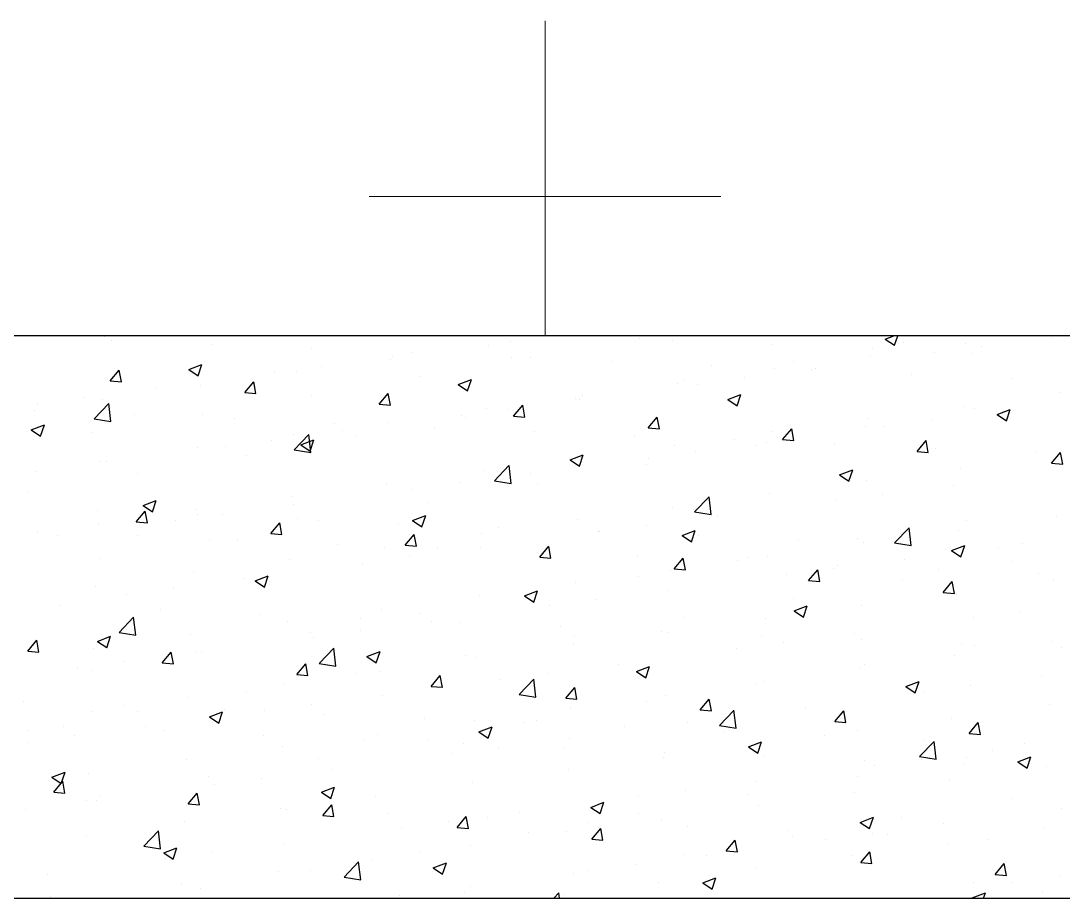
# Model space of a CAD drawing. Header units: millimetres. Extents: x 331487 to 517269, y 198509 to 399936.
# Drawn here: x 394224 to 394780, y 372344 to 372812 of the extents above; entities that cross this region are included whole.
import ezdxf

# ---------------------------------------------------------------- set-up
doc = ezdxf.new("R2010")
doc.units = ezdxf.units.MM
doc.header["$MEASUREMENT"] = 0
doc.layers.add('BEAM', color=1, linetype='Continuous', lineweight=5)
doc.layers.add('COLUMN', color=6, linetype='Continuous')

msp = doc.modelspace()

# ---------------------------------------------------------------- linework, layer by layer
at = {"layer": 'BEAM', "color": 253, "linetype": 'Continuous', "ltscale": 750}
for p, q in [((394503.55, 372644.03), (394503.55, 372811.99)), ((394409.8, 372718.24), (394597.3, 372718.24))]:
    msp.add_line(p, q, dxfattribs=at)
at = {"layer": 'COLUMN'}
for p, q in [((396120.13, 372644.03), (393590.13, 372644.03)), ((393590.13, 372344.03), (396120.13, 372344.03))]:
    msp.add_line(p, q, dxfattribs=at)
at = {"layer": 'COLUMN', "color": 2, "linetype": 'Continuous'}
for p, q in [((394268.79, 372643.51), (394268.79, 372643.51)), ((394272.06, 372641.63), (394272.06, 372641.63)), ((394485.23, 372641.07), (394485.23, 372641.07)), ((394517.89, 372643.79), (394517.89, 372643.79)), ((394553.88, 372642.32), (394553.88, 372642.32)), ((394571.27, 372641.53), (394571.27, 372641.53)), ((394684.97, 372642.27), (394689.56, 372644.03)), ((394684.97, 372642.27), (394689.94, 372638.91)), ((394689.94, 372638.91), (394691.66, 372644.03)), ((394694.47, 372640.39), (394694.47, 372640.39)), ((394773.95, 372643.1), (394773.95, 372643.1)), ((394325.45, 372639.38), (394325.45, 372639.38)), ((394378.83, 372637.12), (394378.83, 372637.12)), ((394432.21, 372634.86), (394432.21, 372634.86)), ((394473.31, 372638.66), (394473.31, 372638.66)), ((394624.65, 372639.28), (394624.65, 372639.28)), ((394678.04, 372637.02), (394678.04, 372637.02)), ((394711.05, 372634.82), (394711.05, 372634.82)), ((394727.74, 372639.75), (394727.74, 372639.75)), ((394731.42, 372634.76), (394731.42, 372634.76)), ((394736.08, 372638.12), (394736.08, 372638.12)), ((394421.37, 372631.16), (394421.37, 372631.16)), ((394422.07, 372632.76), (394422.07, 372632.76)), ((394485.59, 372632.61), (394485.59, 372632.61)), ((394495.56, 372632.31), (394495.56, 372632.31)), ((394538.98, 372630.35), (394538.98, 372630.35)), ((394636.16, 372630.38), (394636.16, 372630.38)), ((394677.23, 372633.35), (394677.23, 372633.35)), ((394271.61, 372620), (394276.43, 372625.74)), ((394277.59, 372619.47), (394276.43, 372625.74)), ((394313.52, 372626.03), (394320.52, 372628.72)), ((394313.52, 372626.03), (394318.49, 372622.68)), ((394318.49, 372622.67), (394320.52, 372628.72)), ((394359.17, 372624.47), (394359.17, 372624.47)), ((394370.86, 372624.76), (394370.86, 372624.76)), ((394384.2, 372627.77), (394384.2, 372627.77)), ((394592.36, 372628.1), (394592.36, 372628.1)), ((394625.88, 372626.31), (394625.88, 372626.31)), ((394645.74, 372625.84), (394645.74, 372625.84)), ((394647.89, 372626.51), (394647.89, 372626.51)), ((394699.12, 372623.59), (394699.12, 372623.59)), ((394271.61, 372620), (394277.59, 372619.47)), ((394343.34, 372613.72), (394348.16, 372619.47)), ((394349.31, 372613.19), (394348.16, 372619.46)), ((394437.24, 372622.3), (394437.24, 372622.3)), ((394457.23, 372618.02), (394464.23, 372620.71)), ((394457.23, 372618.02), (394462.21, 372614.67)), ((394462.2, 372614.67), (394464.23, 372620.71)), ((394573.94, 372618.81), (394573.94, 372618.81)), ((394577.84, 372620.37), (394577.84, 372620.37)), ((394584.98, 372618.23), (394584.98, 372618.23)), ((394610.02, 372621.52), (394610.02, 372621.52)), ((394752.5, 372621.33), (394752.5, 372621.33)), ((394296.01, 372616.16), (394296.01, 372616.16)), ((394319.51, 372617.72), (394319.51, 372617.72)), ((394343.34, 372613.72), (394349.31, 372613.2)), ((394378.92, 372612.29), (394378.92, 372612.29)), ((394415.06, 372607.45), (394419.88, 372613.19)), ((394421.04, 372606.92), (394419.88, 372613.19)), ((394523.43, 372612.41), (394523.43, 372612.41)), ((394600.95, 372610.01), (394607.95, 372612.7)), ((394605.92, 372606.66), (394607.94, 372612.7)), ((394778.46, 372613.96), (394778.46, 372613.96)), ((394233.1, 372607.88), (394233.1, 372607.88)), ((394258.14, 372611.17), (394258.14, 372611.17)), ((394263.07, 372599.71), (394270.86, 372607.83)), ((394267.57, 372610.22), (394267.57, 372610.22)), ((394271.97, 372598.34), (394270.86, 372607.84)), ((394415.06, 372607.45), (394421.04, 372606.92)), ((394486.79, 372601.17), (394491.61, 372606.92)), ((394492.76, 372600.64), (394491.61, 372606.91)), ((394519.52, 372610.36), (394519.52, 372610.36)), ((394521.83, 372609.91), (394521.83, 372609.91)), ((394600.95, 372610.01), (394605.92, 372606.66)), ((394231.08, 372604.23), (394231.08, 372604.23)), ((394284.47, 372601.98), (394284.47, 372601.98)), ((394320.6, 372602.28), (394320.6, 372602.28)), ((394458.92, 372601.63), (394458.92, 372601.63)), ((394472.09, 372605.37), (394472.09, 372605.37)), ((394483.96, 372604.93), (394483.96, 372604.93)), ((394486.79, 372601.17), (394492.77, 372600.65)), ((394726.52, 372606.46), (394726.52, 372606.46)), ((394732.67, 372605.39), (394732.67, 372605.39)), ((394744.66, 372602), (394751.66, 372604.69)), ((394744.66, 372602), (394749.63, 372598.65)), ((394747.65, 372603.66), (394747.65, 372603.66)), ((394749.63, 372598.65), (394751.66, 372604.69)), ((394229.5, 372593.78), (394236.5, 372596.47)), ((394234.47, 372590.42), (394236.5, 372596.46)), ((394263.07, 372599.72), (394271.97, 372598.34)), ((394337.85, 372599.72), (394337.85, 372599.72)), ((394391.23, 372597.47), (394391.23, 372597.47)), ((394420.15, 372597.87), (394420.15, 372597.87)), ((394461.2, 372600.35), (394461.2, 372600.35)), ((394558.51, 372594.9), (394563.34, 372600.64)), ((394564.49, 372594.37), (394563.33, 372600.64)), ((394676.01, 372600.06), (394676.01, 372600.06)), ((394709.77, 372598.68), (394709.77, 372598.68)), ((394229.5, 372593.78), (394234.47, 372590.42)), ((394262.28, 372592.27), (394262.28, 372592.27)), ((394369.64, 372591.47), (394369.64, 372591.47)), ((394369.79, 372583.16), (394377.58, 372591.28)), ((394378.69, 372581.79), (394377.59, 372591.28)), ((394395.77, 372593.31), (394395.77, 372593.31)), ((394402.88, 372590.34), (394402.88, 372590.34)), ((394444.61, 372595.21), (394444.61, 372595.21)), ((394498, 372592.96), (394498, 372592.96)), ((394551.38, 372590.7), (394551.38, 372590.7)), ((394558.52, 372594.9), (394564.49, 372594.37)), ((394624.67, 372593.02), (394624.67, 372593.02)), ((394630.24, 372588.62), (394635.06, 372594.37)), ((394636.22, 372588.09), (394635.06, 372594.36)), ((394674.35, 372595.38), (394674.35, 372595.38)), ((394684.74, 372595.38), (394684.74, 372595.38)), ((394318.3, 372584.43), (394318.3, 372584.43)), ((394332.86, 372585.03), (394332.86, 372585.03)), ((394357.89, 372588.33), (394357.89, 372588.33)), ((394373.21, 372585.77), (394380.21, 372588.46)), ((394373.21, 372585.77), (394378.18, 372582.41)), ((394378.18, 372582.41), (394380.21, 372588.45)), ((394572.73, 372585.52), (394572.73, 372585.52)), ((394604.76, 372588.44), (394604.76, 372588.44)), ((394616.03, 372585.37), (394616.03, 372585.37)), ((394621.58, 372587.07), (394621.58, 372587.07)), ((394630.24, 372588.62), (394636.22, 372588.1)), ((394658.14, 372586.19), (394658.14, 372586.19)), ((394701.97, 372582.35), (394706.79, 372588.09)), ((394707.94, 372581.82), (394706.79, 372588.09)), ((394344.56, 372580.32), (394344.56, 372580.32)), ((394369.8, 372583.17), (394378.69, 372581.79)), ((394516.92, 372577.76), (394523.93, 372580.45)), ((394521.89, 372574.4), (394523.92, 372580.45)), ((394522.22, 372579.12), (394522.22, 372579.12)), ((394583.71, 372582.08), (394583.71, 372582.08)), ((394701.97, 372582.35), (394707.94, 372581.82)), ((394711.52, 372583.93), (394711.52, 372583.93)), ((394764.91, 372581.68), (394764.91, 372581.68)), ((394773.69, 372576.07), (394778.51, 372581.82)), ((394777.24, 372580.67), (394777.24, 372580.67)), ((394779.67, 372575.54), (394778.51, 372581.81)), ((394266.36, 372576.93), (394266.36, 372576.93)), ((394269.7, 372576.72), (394269.7, 372576.72)), ((394476.52, 372566.61), (394484.3, 372574.73)), ((394485.41, 372565.24), (394484.31, 372574.73)), ((394516.92, 372577.76), (394521.9, 372574.4)), ((394557.71, 372575.36), (394557.71, 372575.36)), ((394558.68, 372578.78), (394558.68, 372578.78)), ((394773.69, 372576.07), (394779.67, 372575.55)), ((394231.83, 372571.73), (394231.83, 372571.73)), ((394286.24, 372570.31), (394286.24, 372570.31)), ((394470.87, 372572.08), (394470.87, 372572.08)), ((394495.52, 372570.47), (394495.52, 372570.47)), ((394660.64, 372569.75), (394667.64, 372572.44)), ((394660.64, 372569.75), (394665.61, 372566.4)), ((394665.61, 372566.39), (394667.64, 372572.44)), ((394725.31, 372573.17), (394725.31, 372573.17)), ((394418.94, 372564.58), (394418.94, 372564.58)), ((394432.61, 372562.19), (394432.61, 372562.19)), ((394457.65, 372565.48), (394457.65, 372565.48)), ((394476.52, 372566.61), (394485.41, 372565.24)), ((394499.39, 372565.35), (394499.39, 372565.35)), ((394674.79, 372566.77), (394674.79, 372566.77)), ((394721.34, 372564.22), (394721.34, 372564.22)), ((394227.93, 372560.3), (394227.93, 372560.3)), ((394368.42, 372558.18), (394368.42, 372558.18)), ((394583.24, 372550.06), (394591.03, 372558.18)), ((394592.14, 372548.68), (394591.03, 372558.18)), ((394623.45, 372559.73), (394623.45, 372559.73)), ((394683.47, 372559.24), (394683.47, 372559.24)), ((394289.19, 372553.52), (394296.19, 372556.2)), ((394289.19, 372553.52), (394294.16, 372550.16)), ((394294.16, 372550.16), (394296.19, 372556.2)), ((394317.08, 372551.14), (394317.08, 372551.14)), ((394369.46, 372553.87), (394369.46, 372553.87)), ((394441.07, 372555.34), (394441.07, 372555.34)), ((394571.51, 372552.23), (394571.51, 372552.23)), ((394658.43, 372555.94), (394658.43, 372555.94)), ((394264.99, 372550.88), (394264.99, 372550.88)), ((394285.49, 372544.78), (394290.31, 372550.52)), ((394291.46, 372544.25), (394290.31, 372550.52)), ((394306.55, 372545.59), (394306.55, 372545.59)), ((394318.37, 372548.62), (394318.37, 372548.62)), ((394331.59, 372548.89), (394331.59, 372548.89)), ((394371.76, 372546.37), (394371.76, 372546.37)), ((394432.9, 372545.51), (394439.9, 372548.19)), ((394437.87, 372542.15), (394439.9, 372548.19)), ((394521, 372545.83), (394521, 372545.83)), ((394583.24, 372550.06), (394592.14, 372548.68)), ((394595.28, 372547.63), (394595.28, 372547.63)), ((394728.54, 372545.73), (394728.54, 372545.73)), ((394776.03, 372547.38), (394776.03, 372547.38)), ((394265.14, 372543.64), (394265.14, 372543.64)), ((394285.49, 372544.78), (394291.46, 372544.26)), ((394357.21, 372538.5), (394362.03, 372544.25)), ((394363.19, 372537.97), (394362.03, 372544.24)), ((394382.75, 372545.33), (394382.75, 372545.33)), ((394425.14, 372544.11), (394425.14, 372544.11)), ((394432.9, 372545.51), (394437.88, 372542.15)), ((394478.52, 372541.86), (394478.52, 372541.86)), ((394557.4, 372542.64), (394557.4, 372542.64)), ((394576.61, 372537.5), (394583.62, 372540.19)), ((394581.59, 372534.14), (394583.61, 372540.18)), ((394689.96, 372533.51), (394697.75, 372541.62)), ((394698.86, 372532.13), (394697.76, 372541.63)), ((394232.7, 372539.7), (394232.7, 372539.7)), ((394243.4, 372537.28), (394243.4, 372537.28)), ((394286.08, 372537.45), (394286.08, 372537.45)), ((394324.43, 372535.32), (394324.43, 372535.32)), ((394339.46, 372535.19), (394339.46, 372535.19)), ((394357.21, 372538.5), (394363.19, 372537.98)), ((394428.94, 372532.23), (394433.76, 372537.97)), ((394434.91, 372531.7), (394433.76, 372537.97)), ((394469.66, 372538.79), (394469.66, 372538.79)), ((394531.9, 372539.6), (394531.9, 372539.6)), ((394532.37, 372539.34), (394532.37, 372539.34)), ((394576.61, 372537.5), (394581.59, 372534.14)), ((394585.29, 372537.34), (394585.29, 372537.34)), ((394638.67, 372535.09), (394638.67, 372535.09)), ((394670.22, 372535.72), (394670.22, 372535.72)), ((394724.09, 372539.88), (394724.09, 372539.88)), ((394392.84, 372532.93), (394392.84, 372532.93)), ((394417.72, 372531.29), (394417.72, 372531.29)), ((394428.94, 372532.23), (394434.92, 372531.7)), ((394446.22, 372530.68), (394446.22, 372530.68)), ((394469.21, 372531.03), (394469.21, 372531.03)), ((394500.66, 372525.95), (394505.48, 372531.7)), ((394506.64, 372525.42), (394505.48, 372531.69)), ((394673.58, 372533.48), (394673.58, 372533.48)), ((394689.97, 372533.51), (394698.86, 372532.13)), ((394692.05, 372532.83), (394692.05, 372532.83)), ((394720.33, 372529.49), (394727.33, 372532.18)), ((394720.33, 372529.49), (394725.3, 372526.13)), ((394725.3, 372526.13), (394727.33, 372532.18)), ((394745.43, 372530.58), (394745.43, 372530.58)), ((394758.19, 372533.09), (394758.19, 372533.09)), ((394266.12, 372525.31), (394266.12, 372525.31)), ((394367.21, 372524.89), (394367.21, 372524.89)), ((394431.34, 372526.04), (394431.34, 372526.04)), ((394499.61, 372528.42), (394499.61, 372528.42)), ((394500.66, 372525.95), (394506.64, 372525.43)), ((394552.99, 372526.17), (394552.99, 372526.17)), ((394572.39, 372519.68), (394577.21, 372525.42)), ((394578.37, 372519.15), (394577.21, 372525.42)), ((394606.37, 372523.91), (394606.37, 372523.91)), ((394611.9, 372525.7), (394611.9, 372525.7)), ((394622.24, 372526.44), (394622.24, 372526.44)), ((394695.03, 372524.78), (394695.03, 372524.78)), ((394752.5, 372523.77), (394752.5, 372523.77)), ((394315.87, 372517.85), (394315.87, 372517.85)), ((394406.31, 372522.75), (394406.31, 372522.75)), ((394570.3, 372518.94), (394570.3, 372518.94)), ((394572.39, 372519.68), (394578.37, 372519.15)), ((394644.12, 372513.4), (394648.94, 372519.15)), ((394650.09, 372512.87), (394648.94, 372519.14)), ((394657.16, 372519.79), (394657.16, 372519.79)), ((394659.75, 372521.66), (394659.75, 372521.66)), ((394713.14, 372519.4), (394713.14, 372519.4)), ((394343.15, 372514.43), (394343.15, 372514.43)), ((394348.88, 372513.25), (394355.88, 372515.94)), ((394348.88, 372513.25), (394353.85, 372509.9)), ((394353.85, 372509.9), (394355.88, 372515.94)), ((394519.79, 372512.54), (394519.79, 372512.54)), ((394553.58, 372515.69), (394553.58, 372515.69)), ((394632.13, 372516.5), (394632.13, 372516.5)), ((394644.12, 372513.4), (394650.09, 372512.88)), ((394694.18, 372513.76), (394694.18, 372513.76)), ((394715.84, 372507.13), (394720.66, 372512.87)), ((394721.82, 372506.6), (394720.66, 372512.87)), ((394766.52, 372517.15), (394766.52, 372517.15)), ((394774.81, 372514.09), (394774.81, 372514.09)), ((394263.93, 372510.35), (394263.93, 372510.35)), ((394305.28, 372509.45), (394305.28, 372509.45)), ((394492.59, 372505.24), (394499.59, 372507.93)), ((394497.56, 372501.89), (394499.59, 372507.93)), ((394568.97, 372508.18), (394568.97, 372508.18)), ((394715.84, 372507.13), (394721.82, 372506.6)), ((394280.25, 372506.15), (394280.25, 372506.15)), ((394468.44, 372505.5), (394468.44, 372505.5)), ((394492.59, 372505.24), (394497.57, 372501.89)), ((394495.26, 372505.68), (394495.26, 372505.68)), ((394531.1, 372503.2), (394531.1, 372503.2)), ((394635.86, 372503.75), (394635.86, 372503.75)), ((394722.87, 372506.6), (394722.87, 372506.6)), ((394245.1, 372500.05), (394245.1, 372500.05)), ((394298.48, 372497.79), (394298.48, 372497.79)), ((394351.86, 372495.54), (394351.86, 372495.54)), ((394416.5, 372498), (394416.5, 372498)), ((394436.94, 372495.67), (394436.94, 372495.67)), ((394506.06, 372499.9), (394506.06, 372499.9)), ((394636.3, 372497.24), (394643.31, 372499.92)), ((394636.3, 372497.24), (394641.28, 372493.88)), ((394641.28, 372493.88), (394643.3, 372499.92)), ((394672.36, 372500.19), (394672.36, 372500.19)), ((394756.91, 372496.95), (394756.91, 372496.95)), ((394276.33, 372485.75), (394284.11, 372493.87)), ((394285.22, 372484.38), (394284.12, 372493.87)), ((394365.99, 372491.6), (394365.99, 372491.6)), ((394405.24, 372493.28), (394405.24, 372493.28)), ((394442.91, 372491.59), (394442.91, 372491.59)), ((394458.63, 372491.02), (394458.63, 372491.02)), ((394577.54, 372493.74), (394577.54, 372493.74)), ((394621.02, 372493.15), (394621.02, 372493.15)), ((394731.88, 372493.65), (394731.88, 372493.65)), ((394276.33, 372485.75), (394285.22, 372484.38)), ((394314.65, 372484.56), (394314.65, 372484.56)), ((394378.62, 372485.66), (394378.62, 372485.66)), ((394405.03, 372486.6), (394405.03, 372486.6)), ((394512.01, 372488.77), (394512.01, 372488.77)), ((394565.39, 372486.51), (394565.39, 372486.51)), ((394569.08, 372485.65), (394569.08, 372485.65)), ((394668.73, 372485.34), (394668.73, 372485.34)), ((394227.63, 372475.83), (394232.46, 372481.58)), ((394233.61, 372475.31), (394232.45, 372481.57)), ((394264.86, 372481), (394271.86, 372483.69)), ((394264.86, 372481), (394269.83, 372477.65)), ((394269.83, 372477.64), (394271.86, 372483.69)), ((394380, 372483.31), (394380, 372483.31)), ((394518.57, 372479.25), (394518.57, 372479.25)), ((394519.22, 372483.73), (394519.22, 372483.73)), ((394618.77, 372484.26), (394618.77, 372484.26)), ((394630.85, 372480.35), (394630.85, 372480.35)), ((394672.16, 372482), (394672.16, 372482)), ((394725.54, 372479.75), (394725.54, 372479.75)), ((394773.6, 372480.8), (394773.6, 372480.8)), ((394227.64, 372475.83), (394233.61, 372475.31)), ((394262.71, 372477.06), (394262.71, 372477.06)), ((394299.36, 372469.56), (394304.18, 372475.3)), ((394305.34, 372469.03), (394304.18, 372475.3)), ((394316.85, 372474.99), (394316.85, 372474.99)), ((394320.31, 372475.65), (394320.31, 372475.65)), ((394383.05, 372469.2), (394390.84, 372477.32)), ((394391.95, 372467.82), (394390.84, 372477.32)), ((394408.57, 372472.99), (394415.57, 372475.68)), ((394413.54, 372469.64), (394415.57, 372475.68)), ((394460.9, 372473.72), (394460.9, 372473.72)), ((394605.82, 372477.06), (394605.82, 372477.06)), ((394721.66, 372473.31), (394721.66, 372473.31)), ((394732.37, 372478.76), (394732.37, 372478.76)), ((394778.92, 372477.49), (394778.92, 372477.49)), ((394278.97, 372470.01), (394278.97, 372470.01)), ((394299.36, 372469.56), (394305.34, 372469.04)), ((394371.09, 372463.28), (394375.91, 372469.03)), ((394377.06, 372462.75), (394375.91, 372469.02)), ((394383.05, 372469.2), (394391.95, 372467.82)), ((394408.57, 372472.99), (394413.54, 372469.64)), ((394467.23, 372472.21), (394467.23, 372472.21)), ((394542.66, 372468.74), (394542.66, 372468.74)), ((394674.05, 372468.75), (394674.05, 372468.75)), ((394253.94, 372466.71), (394253.94, 372466.71)), ((394261.99, 372465.64), (394261.99, 372465.64)), ((394371.09, 372463.28), (394377.06, 372462.76)), ((394402.59, 372463.71), (394402.59, 372463.71)), ((394415.29, 372464.71), (394415.29, 372464.71)), ((394442.81, 372457.01), (394447.63, 372462.75)), ((394448.79, 372456.48), (394447.63, 372462.75)), ((394504.79, 372463.76), (394504.79, 372463.76)), ((394552.28, 372464.98), (394559.28, 372467.67)), ((394552.28, 372464.98), (394557.26, 372461.63)), ((394557.25, 372461.63), (394559.28, 372467.67)), ((394671.15, 372466.9), (394671.15, 372466.9)), ((394768.48, 372462.49), (394768.48, 372462.49)), ((394364.78, 372458.31), (394364.78, 372458.31)), ((394442.81, 372457.01), (394448.79, 372456.49)), ((394479.76, 372460.46), (394479.76, 372460.46)), ((394489.77, 372452.65), (394497.56, 372460.76)), ((394498.67, 372451.27), (394497.57, 372460.77)), ((394615.73, 372458.74), (394615.73, 372458.74)), ((394619.8, 372459.86), (394619.8, 372459.86)), ((394696, 372456.97), (394703, 372459.66)), ((394696, 372456.97), (394700.97, 372453.62)), ((394700.97, 372453.62), (394702.99, 372459.66)), ((394730.61, 372457.51), (394730.61, 372457.51)), ((394313.43, 372451.27), (394313.43, 372451.27)), ((394344.27, 372453.7), (394344.27, 372453.7)), ((394416.6, 372452.15), (394416.6, 372452.15)), ((394489.78, 372452.65), (394498.67, 372451.27)), ((394514.54, 372450.73), (394519.36, 372456.48)), ((394520.51, 372450.2), (394519.36, 372456.47)), ((394567.86, 372452.37), (394567.86, 372452.37)), ((394705.57, 372454.21), (394705.57, 372454.21)), ((394225.62, 372448.95), (394225.62, 372448.95)), ((394279.01, 372446.69), (394279.01, 372446.69)), ((394378.73, 372447.16), (394378.73, 372447.16)), ((394514.54, 372450.73), (394520.52, 372450.21)), ((394517.35, 372445.96), (394517.35, 372445.96)), ((394557.41, 372448.73), (394557.41, 372448.73)), ((394586.27, 372444.46), (394591.09, 372450.2)), ((394592.24, 372443.93), (394591.08, 372450.2)), ((394642.42, 372445.9), (394642.42, 372445.9)), ((394772.38, 372447.51), (394772.38, 372447.51)), ((394261.49, 372443.77), (394261.49, 372443.77)), ((394285.95, 372443.69), (394285.95, 372443.69)), ((394324.55, 372440.74), (394331.55, 372443.43)), ((394324.55, 372440.74), (394329.52, 372437.38)), ((394329.52, 372437.38), (394331.55, 372443.42)), ((394332.39, 372444.44), (394332.39, 372444.44)), ((394353.69, 372443.86), (394353.69, 372443.86)), ((394385.77, 372442.18), (394385.77, 372442.18)), ((394439.15, 372439.93), (394439.15, 372439.93)), ((394586.27, 372444.46), (394592.24, 372443.93)), ((394596.5, 372436.09), (394604.29, 372444.21)), ((394605.4, 372434.72), (394604.29, 372444.22)), ((394604.55, 372440.91), (394604.55, 372440.91)), ((394657.99, 372438.18), (394662.81, 372443.93)), ((394663.97, 372437.65), (394662.81, 372443.92)), ((394720.44, 372440.02), (394720.44, 372440.02)), ((394246.71, 372435.51), (394246.71, 372435.51)), ((394290.54, 372435.55), (394290.54, 372435.55)), ((394466.01, 372438.92), (394466.01, 372438.92)), ((394468.26, 372432.73), (394475.26, 372435.42)), ((394473.23, 372429.37), (394475.26, 372435.42)), ((394492.54, 372437.67), (394492.54, 372437.67)), ((394499.1, 372438.72), (394499.1, 372438.72)), ((394545.92, 372435.41), (394545.92, 372435.41)), ((394579.51, 372437.62), (394579.51, 372437.62)), ((394596.5, 372436.1), (394605.4, 372434.72)), ((394657.99, 372438.18), (394663.97, 372437.66)), ((394729.72, 372431.91), (394734.54, 372437.65)), ((394735.69, 372431.38), (394734.54, 372437.65)), ((394227.63, 372433.67), (394227.63, 372433.67)), ((394252.67, 372430.56), (394252.67, 372430.56)), ((394300.09, 372433.26), (394300.09, 372433.26)), ((394353.47, 372431), (394353.47, 372431)), ((394414.07, 372431.42), (394414.07, 372431.42)), ((394468.26, 372432.73), (394473.23, 372429.37)), ((394516.36, 372429.3), (394516.36, 372429.3)), ((394599.3, 372433.16), (394599.3, 372433.16)), ((394652.68, 372430.9), (394652.68, 372430.9)), ((394669.93, 372433.61), (394669.93, 372433.61)), ((394729.72, 372431.91), (394735.69, 372431.38)), ((394227.63, 372427.27), (394227.63, 372427.27)), ((394363.56, 372425.02), (394363.56, 372425.02)), ((394406.86, 372428.75), (394406.86, 372428.75)), ((394440.78, 372428.71), (394440.78, 372428.71)), ((394460.24, 372426.49), (394460.24, 372426.49)), ((394478.48, 372424.32), (394478.48, 372424.32)), ((394513.62, 372424.24), (394513.62, 372424.24)), ((394611.97, 372424.72), (394618.97, 372427.41)), ((394611.97, 372424.72), (394616.95, 372421.37)), ((394616.94, 372421.36), (394618.97, 372427.41)), ((394618.59, 372426.57), (394618.59, 372426.57)), ((394703.22, 372419.54), (394711.01, 372427.66)), ((394706.06, 372428.65), (394706.06, 372428.65)), ((394712.12, 372418.17), (394711.02, 372427.66)), ((394759.45, 372426.39), (394759.45, 372426.39)), ((394312.22, 372417.98), (394312.22, 372417.98)), ((394382.46, 372418.7), (394382.46, 372418.7)), ((394453.45, 372421.02), (394453.45, 372421.02)), ((394566.65, 372419.08), (394566.65, 372419.08)), ((394567, 372421.98), (394567, 372421.98)), ((394620.38, 372419.73), (394620.38, 372419.73)), ((394703.23, 372419.55), (394712.12, 372418.17)), ((394704.3, 372418.07), (394704.3, 372418.07)), ((394728.24, 372419.1), (394728.24, 372419.1)), ((394742.17, 372423.05), (394742.17, 372423.05)), ((394755.69, 372416.71), (394762.69, 372419.4)), ((394760.66, 372413.36), (394762.68, 372419.4)), ((394390.29, 372412.71), (394390.29, 372412.71)), ((394516.14, 372412.67), (394516.14, 372412.67)), ((394673.77, 372417.47), (394673.77, 372417.47)), ((394679.27, 372414.77), (394679.27, 372414.77)), ((394727.15, 372415.22), (394727.15, 372415.22)), ((394755.69, 372416.71), (394760.66, 372413.36)), ((394771.16, 372414.22), (394771.16, 372414.22)), ((394240.53, 372408.49), (394247.53, 372411.17)), ((394240.53, 372408.49), (394245.5, 372405.13)), ((394245.5, 372405.13), (394247.52, 372411.17)), ((394260.28, 372410.48), (394260.28, 372410.48)), ((394324.14, 372408.69), (394324.14, 372408.69)), ((394352.42, 372407.72), (394352.42, 372407.72)), ((394669.92, 372409.09), (394669.92, 372409.09)), ((394719.23, 372406.73), (394719.23, 372406.73)), ((394241.51, 372400.61), (394246.33, 372406.36)), ((394247.49, 372400.09), (394246.33, 372406.35)), ((394327.39, 372404.42), (394327.39, 372404.42)), ((394384.24, 372400.48), (394391.24, 372403.16)), ((394389.21, 372397.12), (394391.24, 372403.16)), ((394464.79, 372405.63), (394464.79, 372405.63)), ((394578.24, 372401.47), (394578.24, 372401.47)), ((394616.11, 372406.46), (394616.11, 372406.46)), ((394241.51, 372400.61), (394247.49, 372400.09)), ((394259.11, 372395.86), (394259.11, 372395.86)), ((394264.23, 372396.11), (394264.23, 372396.11)), ((394265.82, 372398.68), (394265.82, 372398.68)), ((394313.24, 372394.34), (394318.06, 372400.08)), ((394319.21, 372393.81), (394318.06, 372400.08)), ((394384.24, 372400.48), (394389.21, 372397.12)), ((394412.86, 372398.14), (394412.86, 372398.14)), ((394553.2, 372398.18), (394553.2, 372398.18)), ((394611.6, 372399.08), (394611.6, 372399.08)), ((394668.71, 372400.33), (394668.71, 372400.33)), ((394752.2, 372397.14), (394752.2, 372397.14)), ((394226.36, 372391.12), (394226.36, 372391.12)), ((394312.49, 372393.61), (394312.49, 372393.61)), ((394313.24, 372394.34), (394319.21, 372393.82)), ((394362.34, 372391.73), (394362.34, 372391.73)), ((394365.88, 372391.35), (394365.88, 372391.35)), ((394384.96, 372388.06), (394389.78, 372393.81)), ((394390.94, 372387.54), (394389.78, 372393.8)), ((394527.95, 372392.47), (394534.95, 372395.16)), ((394527.95, 372392.47), (394532.93, 372389.11)), ((394532.92, 372389.11), (394534.95, 372395.15)), ((394617.37, 372393.28), (394617.37, 372393.28)), ((394779.02, 372391.93), (394779.02, 372391.93)), ((394311, 372384.69), (394311, 372384.69)), ((394384.96, 372388.06), (394390.94, 372387.54)), ((394419.26, 372389.09), (394419.26, 372389.09)), ((394452.18, 372384.87), (394452.18, 372384.87)), ((394456.69, 372381.79), (394461.51, 372387.53)), ((394462.66, 372381.26), (394461.51, 372387.53)), ((394472.64, 372386.84), (394472.64, 372386.84)), ((394490.05, 372389.86), (394490.05, 372389.86)), ((394526.02, 372384.58), (394526.02, 372384.58)), ((394553.29, 372389.07), (394553.29, 372389.07)), ((394565.43, 372385.79), (394565.43, 372385.79)), ((394671.66, 372384.46), (394678.67, 372387.15)), ((394671.66, 372384.46), (394676.64, 372381.1)), ((394676.64, 372381.1), (394678.66, 372387.15)), ((394693.88, 372387.13), (394693.88, 372387.13)), ((394289.58, 372371.79), (394297.37, 372379.9)), ((394298.48, 372370.41), (394297.38, 372379.91)), ((394427.14, 372381.58), (394427.14, 372381.58)), ((394456.69, 372381.79), (394462.67, 372381.27)), ((394494.97, 372379.05), (394494.97, 372379.05)), ((394514.92, 372379.38), (394514.92, 372379.38)), ((394528.41, 372375.51), (394533.24, 372381.26)), ((394534.39, 372374.99), (394533.23, 372381.25)), ((394579.4, 372382.33), (394579.4, 372382.33)), ((394632.79, 372380.07), (394632.79, 372380.07)), ((394715.87, 372383.61), (394715.87, 372383.61)), ((394769.95, 372380.94), (394769.95, 372380.94)), ((394259.06, 372377.19), (394259.06, 372377.19)), ((394363.99, 372373.26), (394363.99, 372373.26)), ((394528.41, 372375.51), (394534.39, 372374.99)), ((394600.14, 372369.24), (394604.96, 372374.98)), ((394606.12, 372368.71), (394604.96, 372374.98)), ((394635.57, 372377.12), (394635.57, 372377.12)), ((394652.96, 372375.33), (394652.96, 372375.33)), ((394677.99, 372378.63), (394677.99, 372378.63)), ((394686.17, 372377.82), (394686.17, 372377.82)), ((394718.01, 372373.44), (394718.01, 372373.44)), ((394739.55, 372375.56), (394739.55, 372375.56)), ((394289.59, 372371.79), (394298.48, 372370.41)), ((394300.22, 372368.22), (394307.22, 372370.91)), ((394300.22, 372368.22), (394305.19, 372364.87)), ((394305.19, 372364.87), (394307.21, 372370.91)), ((394326.11, 372368.28), (394326.11, 372368.28)), ((394436.65, 372369.04), (394436.65, 372369.04)), ((394463.58, 372372.34), (394463.58, 372372.34)), ((394600.14, 372369.24), (394606.12, 372368.72)), ((394671.87, 372362.96), (394676.69, 372368.71)), ((394677.84, 372362.43), (394676.69, 372368.7)), ((394301.08, 372364.98), (394301.08, 372364.98)), ((394396.31, 372355.23), (394404.1, 372363.35)), ((394405.21, 372353.86), (394404.1, 372363.36)), ((394411.64, 372364.85), (394411.64, 372364.85)), ((394443.93, 372360.21), (394450.93, 372362.9)), ((394448.9, 372356.86), (394450.93, 372362.9)), ((394577.25, 372367.11), (394577.25, 372367.11)), ((394589.8, 372367.02), (394589.8, 372367.02)), ((394667.5, 372367.04), (394667.5, 372367.04)), ((394671.87, 372362.96), (394677.84, 372362.44)), ((394743.59, 372356.69), (394748.41, 372362.43)), ((394749.57, 372356.16), (394748.41, 372362.43)), ((394237.92, 372356.67), (394237.92, 372356.67)), ((394361.13, 372358.44), (394361.13, 372358.44)), ((394378.33, 372359.03), (394378.33, 372359.03)), ((394443.93, 372360.21), (394448.9, 372356.86)), ((394518.93, 372357.1), (394518.93, 372357.1)), ((394526.9, 372358.73), (394526.9, 372358.73)), ((394551.93, 372362.03), (394551.93, 372362.03)), ((394616.16, 372359.99), (394616.16, 372359.99)), ((394743.59, 372356.69), (394749.57, 372356.17)), ((394309.79, 372351.4), (394309.79, 372351.4)), ((394396.31, 372355.24), (394405.21, 372353.86)), ((394564.22, 372352.5), (394564.22, 372352.5)), ((394587.64, 372352.21), (394594.64, 372354.89)), ((394587.64, 372352.21), (394592.62, 372348.85)), ((394592.61, 372348.85), (394594.64, 372354.89)), ((394732.08, 372352.13), (394732.08, 372352.13)), ((394752.71, 372352.49), (394752.71, 372352.49)), ((394777.75, 372355.78), (394777.75, 372355.78)), ((394320.01, 372349.02), (394320.01, 372349.02)), ((394425.87, 372345.43), (394425.87, 372345.43)), ((394460.61, 372347.09), (394460.61, 372347.09)), ((394463.74, 372350.42), (394463.74, 372350.42)), ((394508.16, 372344.03), (394510.82, 372346.8)), ((394511.15, 372344.03), (394510.83, 372346.8)), ((394513.71, 372346.1), (394513.71, 372346.1)), ((394731.35, 372344.2), (394738.36, 372346.89)), ((394737.4, 372344.03), (394738.35, 372346.88)), ((394768.73, 372347.65), (394768.73, 372347.65)), ((394239.64, 372344.76), (394239.64, 372344.76)), ((394689.56, 372344.17), (394689.56, 372344.17)), ((394731.35, 372344.2), (394731.61, 372344.03))]:
    msp.add_line(p, q, dxfattribs=at)

doc.saveas('drawing.dxf')
